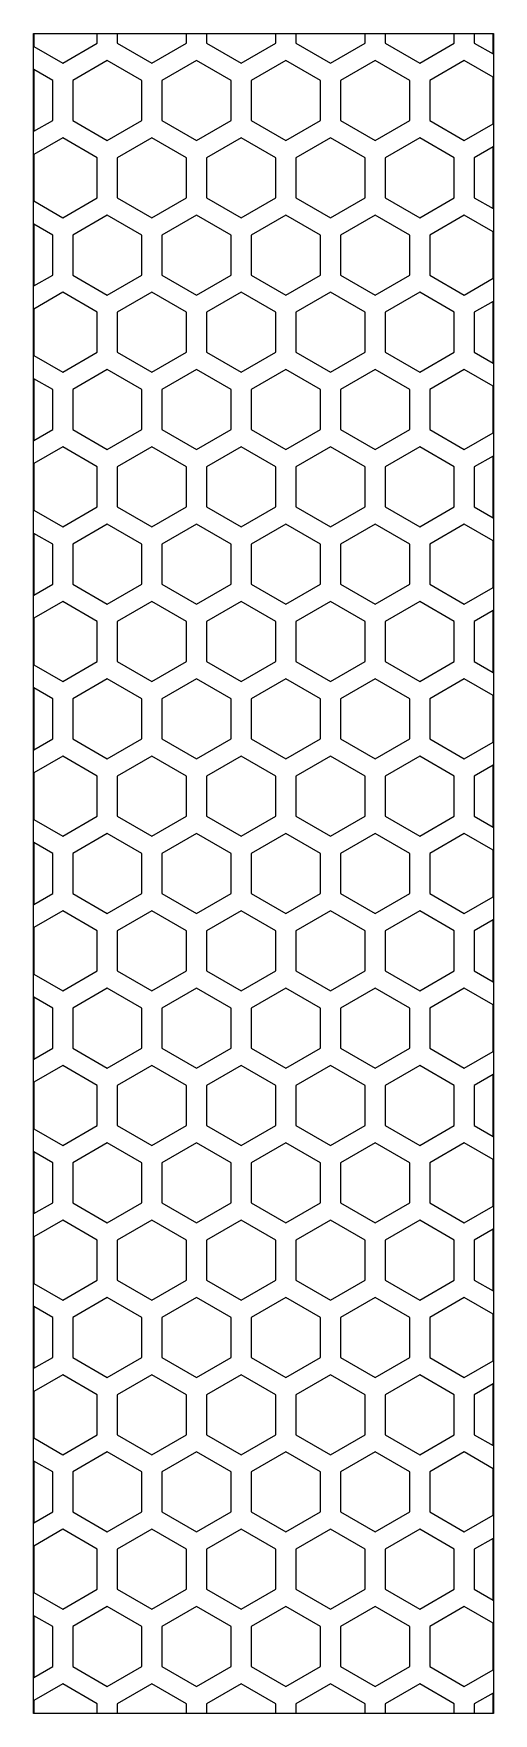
# Model space of a CAD drawing. Extents: x -11.5 to 11.5, y -42 to 42.
import ezdxf

# ---------------------------------------------------------------- set-up
doc = ezdxf.new("R2010")
doc.units = 0
doc.layers.add('Add_Red', color=1, linetype='Continuous')
doc.layers.add('Vector_Red', color=1, linetype='Continuous')

msp = doc.modelspace()

# ---------------------------------------------------------------- linework, layer by layer
at = {"layer": 'Add_Red'}
for points in [[(-8.312341, 41.526281), (-8.312341, 41.990001), (-11.49, 41.990001), (-11.49, 41.360904), (-10.044391, 40.526281), (-8.312341, 41.526281)], [(-3.84824, 41.526281), (-3.84824, 41.990001), (-7.312342, 41.990001), (-7.312342, 41.526281), (-5.580291, 40.526281), (-3.84824, 41.526281)], [(0.615861, 41.526281), (0.615861, 41.99), (-2.84824, 41.990001), (-2.84824, 41.526281), (-1.116189, 40.526281), (0.615861, 41.526281)], [(5.079961, 41.526281), (5.079961, 41.99), (1.61586, 41.99), (1.61586, 41.526281), (3.34791, 40.526281), (5.079961, 41.526281)], [(9.544062, 41.526281), (9.544062, 41.99), (6.079961, 41.99), (6.079961, 41.526281), (7.812011, 40.526281), (9.544062, 41.526281)], [(11.489999, 41.99), (10.544062, 41.99), (10.544062, 41.526281), (11.489999, 40.980144), (11.489999, 41.99)], [(-6.080285, 37.660256), (-6.080285, 39.660256), (-7.812336, 40.660256), (-9.544385, 39.660256), (-9.544385, 37.660256), (-7.812336, 36.660256), (-6.080285, 37.660256)], [(-1.616183, 37.660256), (-1.616183, 39.660256), (-3.348234, 40.660256), (-5.080285, 39.660256), (-5.080285, 37.660256), (-3.348234, 36.660256), (-1.616183, 37.660256)], [(2.847916, 37.660256), (2.847916, 39.660256), (1.115866, 40.660256), (-0.616184, 39.660256), (-0.616184, 37.660256), (1.115866, 36.660256), (2.847916, 37.660256)], [(7.312017, 37.660256), (7.312017, 39.660256), (5.579966, 40.660256), (3.847916, 39.660256), (3.847916, 37.660256), (5.579966, 36.660256), (7.312017, 37.660256)], [(11.489999, 37.495065), (11.489999, 39.825447), (10.044068, 40.660256), (8.312017, 39.660256), (8.312017, 37.660256), (10.044068, 36.660256), (11.489999, 37.495065)], [(-10.544385, 37.660256), (-10.544385, 39.660256), (-11.49, 40.206207), (-11.49, 37.114305), (-10.544385, 37.660256)], [(-8.312309, 33.794231), (-8.312309, 35.794231), (-10.044359, 36.794231), (-11.49, 35.959589), (-11.49, 33.628873), (-10.044359, 32.794231), (-8.312309, 33.794231)], [(-3.848207, 33.794231), (-3.848207, 35.794231), (-5.580258, 36.794231), (-7.312309, 35.794231), (-7.312309, 33.794231), (-5.580258, 32.794231), (-3.848207, 33.794231)], [(0.615893, 33.794231), (0.615893, 35.794231), (-1.116157, 36.794231), (-2.848208, 35.794231), (-2.848208, 33.794231), (-1.116157, 32.794231), (0.615893, 33.794231)], [(5.079993, 33.794231), (5.079993, 35.794231), (3.347942, 36.794231), (1.615893, 35.794231), (1.615893, 33.794231), (3.347942, 32.794231), (5.079993, 33.794231)], [(9.544095, 33.794231), (9.544095, 35.794231), (7.812044, 36.794231), (6.079993, 35.794231), (6.079993, 33.794231), (7.812044, 32.794231), (9.544095, 33.794231)], [(11.489999, 36.340349), (10.544095, 35.794231), (10.544095, 33.794231), (11.489999, 33.248113), (11.489999, 36.340349)], [(-6.080252, 29.928205), (-6.080252, 31.928205), (-7.812303, 32.928205), (-9.544353, 31.928205), (-9.544353, 29.928205), (-7.812303, 28.928204), (-6.080252, 29.928205)], [(-1.616151, 29.928205), (-1.616151, 31.928205), (-3.348202, 32.928205), (-5.080253, 31.928205), (-5.080253, 29.928205), (-3.348202, 28.928204), (-1.616151, 29.928205)], [(2.847948, 29.928205), (2.847948, 31.928205), (1.115899, 32.928205), (-0.616151, 31.928205), (-0.616151, 29.928205), (1.115899, 28.928204), (2.847948, 29.928205)], [(7.31205, 29.928205), (7.31205, 31.928205), (5.579999, 32.928205), (3.847948, 31.928205), (3.847948, 29.928205), (5.579999, 28.928204), (7.31205, 29.928205)], [(11.489999, 29.762995), (11.489999, 32.093415), (10.0441, 32.928205), (8.312049, 31.928205), (8.312049, 29.928205), (10.0441, 28.928204), (11.489999, 29.762995)], [(-10.544353, 29.928205), (-10.544353, 31.928205), (-11.49, 32.474174), (-11.49, 29.382235), (-10.544353, 29.928205)], [(-8.312276, 26.062179), (-8.312276, 28.062179), (-10.044326, 29.06218), (-11.49, 28.227519), (-11.49, 25.896839), (-10.044326, 25.062179), (-8.312276, 26.062179)], [(-3.848175, 26.062179), (-3.848175, 28.062179), (-5.580226, 29.06218), (-7.312277, 28.062179), (-7.312277, 26.062179), (-5.580226, 25.062179), (-3.848175, 26.062179)], [(0.615925, 26.062179), (0.615925, 28.062179), (-1.116125, 29.06218), (-2.848175, 28.062179), (-2.848175, 26.062179), (-1.116125, 25.062179), (0.615925, 26.062179)], [(5.080026, 26.062179), (5.080026, 28.062179), (3.347975, 29.06218), (1.615925, 28.062179), (1.615925, 26.062179), (3.347975, 25.062179), (5.080026, 26.062179)], [(9.544127, 26.062179), (9.544127, 28.062179), (7.812076, 29.06218), (6.080025, 28.062179), (6.080025, 26.062179), (7.812076, 25.062179), (9.544127, 26.062179)], [(11.489999, 28.608279), (10.544127, 28.062179), (10.544127, 26.062179), (11.489999, 25.516079), (11.489999, 28.608279)], [(-10.54432, 22.196153), (-10.54432, 24.196153), (-11.49, 24.742141), (-11.49, 21.650165), (-10.54432, 22.196153)], [(-6.08022, 22.196153), (-6.08022, 24.196153), (-7.812271, 25.196153), (-9.544321, 24.196153), (-9.544321, 22.196153), (-7.812271, 21.196153), (-6.08022, 22.196153)], [(-1.616119, 22.196153), (-1.616119, 24.196153), (-3.348169, 25.196153), (-5.08022, 24.196153), (-5.08022, 22.196153), (-3.348169, 21.196153), (-1.616119, 22.196153)], [(2.847981, 22.196153), (2.847981, 24.196153), (1.115931, 25.196153), (-0.616119, 24.196153), (-0.616119, 22.196153), (1.115931, 21.196153), (2.847981, 22.196153)], [(7.312082, 22.196153), (7.312082, 24.196153), (5.580031, 25.196153), (3.84798, 24.196153), (3.84798, 22.196153), (5.580031, 21.196153), (7.312082, 22.196153)], [(11.489999, 22.030924), (11.489999, 24.361382), (10.044133, 25.196153), (8.312082, 24.196153), (8.312082, 22.196153), (10.044133, 21.196153), (11.489999, 22.030924)], [(-8.312244, 18.330128), (-8.312244, 20.330128), (-10.044294, 21.330128), (-11.49, 20.495449), (-11.49, 18.164806), (-10.044294, 17.330128), (-8.312244, 18.330128)], [(-3.848143, 18.330128), (-3.848143, 20.330128), (-5.580193, 21.330128), (-7.312244, 20.330128), (-7.312244, 18.330128), (-5.580193, 17.330128), (-3.848143, 18.330128)], [(0.615958, 18.330128), (0.615958, 20.330128), (-1.116092, 21.330128), (-2.848143, 20.330128), (-2.848143, 18.330128), (-1.116092, 17.330128), (0.615958, 18.330128)], [(5.080058, 18.330128), (5.080058, 20.330128), (3.348007, 21.330128), (1.615958, 20.330128), (1.615958, 18.330128), (3.348007, 17.330128), (5.080058, 18.330128)], [(9.54416, 18.330128), (9.54416, 20.330128), (7.812109, 21.330128), (6.080058, 20.330128), (6.080058, 18.330128), (7.812109, 17.330128), (9.54416, 18.330128)], [(11.489999, 20.876209), (10.544159, 20.330128), (10.544159, 18.330128), (11.489999, 17.784047), (11.489999, 20.876209)], [(-10.544288, 14.464102), (-10.544288, 16.464103), (-11.49, 17.01011), (-11.49, 13.918095), (-10.544288, 14.464102)], [(-6.080188, 14.464102), (-6.080188, 16.464103), (-7.812238, 17.464103), (-9.544288, 16.464103), (-9.544288, 14.464102), (-7.812238, 13.464102), (-6.080188, 14.464102)], [(-1.616086, 14.464102), (-1.616086, 16.464103), (-3.348137, 17.464103), (-5.080188, 16.464103), (-5.080188, 14.464102), (-3.348137, 13.464102), (-1.616086, 14.464102)], [(2.848013, 14.464102), (2.848013, 16.464103), (1.115963, 17.464103), (-0.616086, 16.464103), (-0.616086, 14.464102), (1.115963, 13.464102), (2.848013, 14.464102)], [(7.312115, 14.464102), (7.312115, 16.464103), (5.580064, 17.464103), (3.848013, 16.464103), (3.848013, 14.464102), (5.580064, 13.464102), (7.312115, 14.464102)], [(11.489999, 14.298855), (11.489999, 16.62935), (10.044165, 17.464103), (8.312114, 16.464103), (8.312114, 14.464102), (10.044165, 13.464102), (11.489999, 14.298855)], [(-8.312212, 10.598076), (-8.312212, 12.598076), (-10.044261, 13.598076), (-11.49, 12.763378), (-11.49, 10.432773), (-10.044261, 9.598076), (-8.312212, 10.598076)], [(-3.84811, 10.598076), (-3.84811, 12.598076), (-5.580161, 13.598076), (-7.312212, 12.598076), (-7.312212, 10.598076), (-5.580161, 9.598076), (-3.84811, 10.598076)], [(0.61599, 10.598076), (0.61599, 12.598076), (-1.11606, 13.598076), (-2.848111, 12.598076), (-2.848111, 10.598076), (-1.11606, 9.598076), (0.61599, 10.598076)], [(5.080091, 10.598076), (5.080091, 12.598076), (3.34804, 13.598076), (1.61599, 12.598076), (1.61599, 10.598076), (3.34804, 9.598076), (5.080091, 10.598076)], [(9.544192, 10.598076), (9.544192, 12.598076), (7.812141, 13.598076), (6.08009, 12.598076), (6.08009, 10.598076), (7.812141, 9.598076), (9.544192, 10.598076)], [(11.489999, 13.144138), (10.544192, 12.598076), (10.544192, 10.598076), (11.489999, 10.052014), (11.489999, 13.144138)], [(-10.544256, 6.732051), (-10.544256, 8.732051), (-11.49, 9.278077), (-11.49, 6.186025), (-10.544256, 6.732051)], [(-6.080155, 6.732051), (-6.080155, 8.732051), (-7.812206, 9.732051), (-9.544256, 8.732051), (-9.544256, 6.732051), (-7.812206, 5.732051), (-6.080155, 6.732051)], [(-1.616054, 6.732051), (-1.616054, 8.732051), (-3.348105, 9.732051), (-5.080155, 8.732051), (-5.080155, 6.732051), (-3.348105, 5.732051), (-1.616054, 6.732051)], [(2.848046, 6.732051), (2.848046, 8.732051), (1.115996, 9.732051), (-0.616054, 8.732051), (-0.616054, 6.732051), (1.115996, 5.732051), (2.848046, 6.732051)], [(7.312147, 6.732051), (7.312147, 8.732051), (5.580096, 9.732051), (3.848045, 8.732051), (3.848045, 6.732051), (5.580096, 5.732051), (7.312147, 6.732051)], [(11.489999, 6.566785), (11.489999, 8.897317), (10.044198, 9.732051), (8.312147, 8.732051), (8.312147, 6.732051), (10.044198, 5.732051), (11.489999, 6.566785)], [(-8.312179, 2.866025), (-8.312179, 4.866025), (-10.044229, 5.866025), (-11.49, 5.031309), (-11.49, 2.700741), (-10.044229, 1.866025), (-8.312179, 2.866025)], [(-3.848078, 2.866025), (-3.848078, 4.866025), (-5.580129, 5.866025), (-7.312179, 4.866025), (-7.312179, 2.866025), (-5.580129, 1.866025), (-3.848078, 2.866025)], [(0.616023, 2.866025), (0.616023, 4.866025), (-1.116027, 5.866025), (-2.848078, 4.866025), (-2.848078, 2.866025), (-1.116027, 1.866025), (0.616023, 2.866025)], [(5.080123, 2.866025), (5.080123, 4.866025), (3.348072, 5.866025), (1.616022, 4.866025), (1.616022, 2.866025), (3.348072, 1.866025), (5.080123, 2.866025)], [(9.544224, 2.866025), (9.544224, 4.866025), (7.812174, 5.866025), (6.080123, 4.866025), (6.080123, 2.866025), (7.812174, 1.866025), (9.544224, 2.866025)], [(11.489999, 5.412069), (10.544224, 4.866025), (10.544224, 2.866025), (11.489999, 2.319981), (11.489999, 5.412069)], [(-6.080123, -1), (-6.080123, 1), (-7.812174, 2), (-9.544223, 1), (-9.544223, -1), (-7.812174, -2), (-6.080123, -1)], [(-1.616021, -1), (-1.616021, 1), (-3.348072, 2), (-5.080123, 1), (-5.080123, -1), (-3.348072, -2), (-1.616021, -1)], [(2.848078, -1), (2.848078, 1), (1.116028, 2), (-0.616022, 1), (-0.616022, -1), (1.116028, -2), (2.848078, -1)], [(7.312179, -1), (7.312179, 1), (5.580129, 2), (3.848078, 1), (3.848078, -1), (5.580129, -2), (7.312179, -1)], [(11.49, -1.165285), (11.489999, 1.165285), (10.04423, 2), (8.312179, 1), (8.312179, -1), (10.04423, -2), (11.49, -1.165285)], [(-10.544223, -1), (-10.544223, 1), (-11.49, 1.546044), (-11.489999, -1.546044), (-10.544223, -1)], [(-8.312147, -4.866025), (-8.312147, -2.866025), (-10.044196, -1.866025), (-11.489999, -2.70076), (-11.489999, -5.03129), (-10.044196, -5.866025), (-8.312147, -4.866025)], [(-3.848045, -4.866025), (-3.848045, -2.866025), (-5.580096, -1.866025), (-7.312147, -2.866025), (-7.312147, -4.866025), (-5.580096, -5.866025), (-3.848045, -4.866025)], [(0.616055, -4.866025), (0.616055, -2.866025), (-1.115995, -1.866025), (-2.848046, -2.866025), (-2.848046, -4.866025), (-1.115995, -5.866025), (0.616055, -4.866025)], [(5.080155, -4.866025), (5.080155, -2.866025), (3.348105, -1.866025), (1.616055, -2.866025), (1.616055, -4.866025), (3.348105, -5.866025), (5.080155, -4.866025)], [(9.544257, -4.866025), (9.544257, -2.866025), (7.812206, -1.866025), (6.080155, -2.866025), (6.080155, -4.866025), (7.812206, -5.866025), (9.544257, -4.866025)], [(11.49, -2.32), (10.544257, -2.866025), (10.544257, -4.866025), (11.49, -5.41205), (11.49, -2.32)], [(-6.08009, -8.732051), (-6.08009, -6.732051), (-7.812141, -5.732051), (-9.544191, -6.732051), (-9.544191, -8.732051), (-7.812141, -9.732051), (-6.08009, -8.732051)], [(-1.615989, -8.732051), (-1.615989, -6.732051), (-3.34804, -5.732051), (-5.080091, -6.732051), (-5.080091, -8.732051), (-3.34804, -9.732051), (-1.615989, -8.732051)], [(2.848111, -8.732051), (2.848111, -6.732051), (1.116061, -5.732051), (-0.615989, -6.732051), (-0.615989, -8.732051), (1.116061, -9.732051), (2.848111, -8.732051)], [(7.312212, -8.732051), (7.312212, -6.732051), (5.580161, -5.732051), (3.84811, -6.732051), (3.84811, -8.732051), (5.580161, -9.732051), (7.312212, -8.732051)], [(11.49, -8.897354), (11.49, -6.566748), (10.044262, -5.732051), (8.312212, -6.732051), (8.312212, -8.732051), (10.044262, -9.732051), (11.49, -8.897354)], [(-10.544191, -8.732051), (-10.544191, -6.732051), (-11.489999, -6.185988), (-11.489999, -9.278114), (-10.544191, -8.732051)], [(-8.312114, -12.598076), (-8.312114, -10.598076), (-10.044164, -9.598076), (-11.489999, -10.432829), (-11.489999, -12.763323), (-10.044164, -13.598076), (-8.312114, -12.598076)], [(-3.848013, -12.598076), (-3.848013, -10.598076), (-5.580064, -9.598076), (-7.312115, -10.598076), (-7.312115, -12.598076), (-5.580064, -13.598076), (-3.848013, -12.598076)], [(0.616087, -12.598076), (0.616087, -10.598076), (-1.115962, -9.598076), (-2.848013, -10.598076), (-2.848013, -12.598076), (-1.115962, -13.598076), (0.616087, -12.598076)], [(5.080188, -12.598076), (5.080188, -10.598076), (3.348137, -9.598076), (1.616087, -10.598076), (1.616087, -12.598076), (3.348137, -13.598076), (5.080188, -12.598076)], [(9.544289, -12.598076), (9.544289, -10.598076), (7.812238, -9.598076), (6.080188, -10.598076), (6.080188, -12.598076), (7.812238, -13.598076), (9.544289, -12.598076)], [(11.49, -10.05207), (10.544289, -10.598076), (10.544289, -12.598076), (11.49, -13.144082), (11.49, -10.05207)], [(-10.544158, -16.464103), (-10.544158, -14.464102), (-11.489999, -13.91802), (-11.489999, -17.010185), (-10.544158, -16.464103)], [(-6.080058, -16.464103), (-6.080058, -14.464102), (-7.812109, -13.464102), (-9.544159, -14.464102), (-9.544159, -16.464103), (-7.812109, -17.464103), (-6.080058, -16.464103)], [(-1.615956, -16.464103), (-1.615956, -14.464102), (-3.348007, -13.464102), (-5.080058, -14.464102), (-5.080058, -16.464103), (-3.348007, -17.464103), (-1.615956, -16.464103)], [(2.848143, -16.464103), (2.848143, -14.464102), (1.116093, -13.464102), (-0.615957, -14.464102), (-0.615957, -16.464103), (1.116093, -17.464103), (2.848143, -16.464103)], [(7.312244, -16.464103), (7.312244, -14.464102), (5.580193, -13.464102), (3.848143, -14.464102), (3.848143, -16.464103), (5.580193, -17.464103), (7.312244, -16.464103)], [(11.49, -16.629425), (11.49, -14.29878), (10.044295, -13.464102), (8.312244, -14.464102), (8.312244, -16.464103), (10.044295, -17.464103), (11.49, -16.629425)], [(-8.312082, -20.330128), (-8.312082, -18.330128), (-10.044132, -17.330128), (-11.489999, -18.1649), (-11.489999, -20.495356), (-10.044132, -21.330128), (-8.312082, -20.330128)], [(-3.84798, -20.330128), (-3.84798, -18.330128), (-5.580031, -17.330128), (-7.312082, -18.330128), (-7.312082, -20.330128), (-5.580031, -21.330128), (-3.84798, -20.330128)], [(0.61612, -20.330128), (0.61612, -18.330128), (-1.11593, -17.330128), (-2.847981, -18.330128), (-2.847981, -20.330128), (-1.11593, -21.330128), (0.61612, -20.330128)], [(5.08022, -20.330128), (5.08022, -18.330128), (3.348169, -17.330128), (1.61612, -18.330128), (1.61612, -20.330128), (3.348169, -21.330128), (5.08022, -20.330128)], [(9.544322, -20.330128), (9.544322, -18.330128), (7.812271, -17.330128), (6.08022, -18.330128), (6.08022, -20.330128), (7.812271, -21.330128), (9.544322, -20.330128)], [(11.49, -17.78414), (10.544321, -18.330128), (10.544321, -20.330128), (11.49, -20.876116), (11.49, -17.78414)], [(-10.544126, -24.196153), (-10.544126, -22.196153), (-11.489999, -21.650053), (-11.489999, -24.742253), (-10.544126, -24.196153)], [(-6.080025, -24.196153), (-6.080025, -22.196153), (-7.812076, -21.196153), (-9.544126, -22.196153), (-9.544126, -24.196153), (-7.812076, -25.196153), (-6.080025, -24.196153)], [(-1.615924, -24.196153), (-1.615924, -22.196153), (-3.347975, -21.196153), (-5.080026, -22.196153), (-5.080026, -24.196153), (-3.347975, -25.196153), (-1.615924, -24.196153)], [(2.848175, -24.196153), (2.848175, -22.196153), (1.116126, -21.196153), (-0.615924, -22.196153), (-0.615924, -24.196153), (1.116126, -25.196153), (2.848175, -24.196153)], [(7.312277, -24.196153), (7.312277, -22.196153), (5.580226, -21.196153), (3.848175, -22.196153), (3.848175, -24.196153), (5.580226, -25.196153), (7.312277, -24.196153)], [(11.49, -24.361494), (11.49, -22.030812), (10.044327, -21.196153), (8.312276, -22.196153), (8.312276, -24.196153), (10.044327, -25.196153), (11.49, -24.361494)], [(-8.312049, -28.062179), (-8.312049, -26.062179), (-10.044099, -25.062179), (-11.489999, -25.89697), (-11.489999, -28.227388), (-10.044099, -29.06218), (-8.312049, -28.062179)], [(-3.847948, -28.062179), (-3.847948, -26.062179), (-5.579999, -25.062179), (-7.31205, -26.062179), (-7.31205, -28.062179), (-5.579999, -29.06218), (-3.847948, -28.062179)], [(0.616152, -28.062179), (0.616152, -26.062179), (-1.115898, -25.062179), (-2.847948, -26.062179), (-2.847948, -28.062179), (-1.115898, -29.06218), (0.616152, -28.062179)], [(5.080253, -28.062179), (5.080253, -26.062179), (3.348202, -25.062179), (1.616152, -26.062179), (1.616152, -28.062179), (3.348202, -29.06218), (5.080253, -28.062179)], [(9.544354, -28.062179), (9.544354, -26.062179), (7.812303, -25.062179), (6.080252, -26.062179), (6.080252, -28.062179), (7.812303, -29.06218), (9.544354, -28.062179)], [(11.49, -25.51621), (10.544354, -26.062179), (10.544354, -28.062179), (11.49, -28.608148), (11.49, -25.51621)], [(-10.544093, -31.928205), (-10.544093, -29.928205), (-11.489999, -29.382085), (-11.489999, -32.474324), (-10.544093, -31.928205)], [(-6.079993, -31.928205), (-6.079993, -29.928205), (-7.812044, -28.928204), (-9.544094, -29.928205), (-9.544094, -31.928205), (-7.812044, -32.928205), (-6.079993, -31.928205)], [(-1.615892, -31.928205), (-1.615892, -29.928205), (-3.347942, -28.928204), (-5.079993, -29.928205), (-5.079993, -31.928205), (-3.347942, -32.928205), (-1.615892, -31.928205)], [(2.848208, -31.928205), (2.848208, -29.928205), (1.116158, -28.928204), (-0.615892, -29.928205), (-0.615892, -31.928205), (1.116158, -32.928205), (2.848208, -31.928205)], [(7.312309, -31.928205), (7.312309, -29.928205), (5.580258, -28.928204), (3.848207, -29.928205), (3.848207, -31.928205), (5.580258, -32.928205), (7.312309, -31.928205)], [(11.49, -32.093565), (11.49, -29.762845), (10.04436, -28.928204), (8.312309, -29.928205), (8.312309, -31.928205), (10.04436, -32.928205), (11.49, -32.093565)], [(-8.312017, -35.794231), (-8.312017, -33.794231), (-10.044067, -32.794231), (-11.489999, -33.62904), (-11.489999, -35.959422), (-10.044067, -36.794231), (-8.312017, -35.794231)], [(-3.847916, -35.794231), (-3.847916, -33.794231), (-5.579966, -32.794231), (-7.312017, -33.794231), (-7.312017, -35.794231), (-5.579966, -36.794231), (-3.847916, -35.794231)], [(0.616185, -35.794231), (0.616185, -33.794231), (-1.115865, -32.794231), (-2.847916, -33.794231), (-2.847916, -35.794231), (-1.115865, -36.794231), (0.616185, -35.794231)], [(5.080285, -35.794231), (5.080285, -33.794231), (3.348234, -32.794231), (1.616185, -33.794231), (1.616185, -35.794231), (3.348234, -36.794231), (5.080285, -35.794231)], [(9.544387, -35.794231), (9.544387, -33.794231), (7.812336, -32.794231), (6.080285, -33.794231), (6.080285, -35.794231), (7.812336, -36.794231), (9.544387, -35.794231)], [(11.49, -33.248281), (10.544386, -33.794231), (10.544386, -35.794231), (11.49, -36.340181), (11.49, -33.248281)], [(-6.079961, -39.660256), (-6.079961, -37.660256), (-7.812011, -36.660256), (-9.544061, -37.660256), (-9.544061, -39.660256), (-7.812011, -40.660256), (-6.079961, -39.660256)], [(-1.615859, -39.660256), (-1.615859, -37.660256), (-3.34791, -36.660256), (-5.079961, -37.660256), (-5.079961, -39.660256), (-3.34791, -40.660256), (-1.615859, -39.660256)], [(2.84824, -39.660256), (2.84824, -37.660256), (1.11619, -36.660256), (-0.615859, -37.660256), (-0.615859, -39.660256), (1.11619, -40.660256), (2.84824, -39.660256)], [(7.312342, -39.660256), (7.312342, -37.660256), (5.580291, -36.660256), (3.84824, -37.660256), (3.84824, -39.660256), (5.580291, -40.660256), (7.312342, -39.660256)], [(11.49, -39.825634), (11.49, -37.494878), (10.044392, -36.660256), (8.312341, -37.660256), (8.312341, -39.660256), (10.044392, -40.660256), (11.49, -39.825634)], [(-10.544061, -39.660256), (-10.544061, -37.660256), (-11.489999, -37.114118), (-11.489999, -40.206394), (-10.544061, -39.660256)], [(-8.311985, -41.526282), (-10.044034, -40.526282), (-11.489999, -41.36111), (-11.489999, -41.99), (-8.311985, -41.99), (-8.311985, -41.526282)], [(-3.847883, -41.526282), (-5.579934, -40.526282), (-7.311985, -41.526282), (-7.311985, -41.990001), (-3.847883, -41.990001), (-3.847883, -41.526282)], [(0.616217, -41.526282), (-1.115833, -40.526282), (-2.847884, -41.526282), (-2.847884, -41.990001), (0.616217, -41.990002), (0.616217, -41.526282)], [(5.080318, -41.526282), (3.348267, -40.526282), (1.616217, -41.526282), (1.616217, -41.990002), (5.080318, -41.990002), (5.080318, -41.526282)], [(9.544419, -41.526282), (7.812368, -40.526282), (6.080317, -41.526282), (6.080317, -41.990002), (9.544419, -41.990003), (9.544419, -41.526282)], [(11.49, -40.980351), (10.544419, -41.526282), (10.544419, -41.990003), (11.49, -41.990003), (11.49, -40.980351)]]:
    msp.add_lwpolyline(points, dxfattribs=at)
at = {"layer": 'Vector_Red'}
msp.add_lwpolyline([(-11.5, 42), (11.5, 42), (11.5, -42), (-11.5, -42), (-11.5, 42)], dxfattribs=at)

doc.saveas('drawing.dxf')
